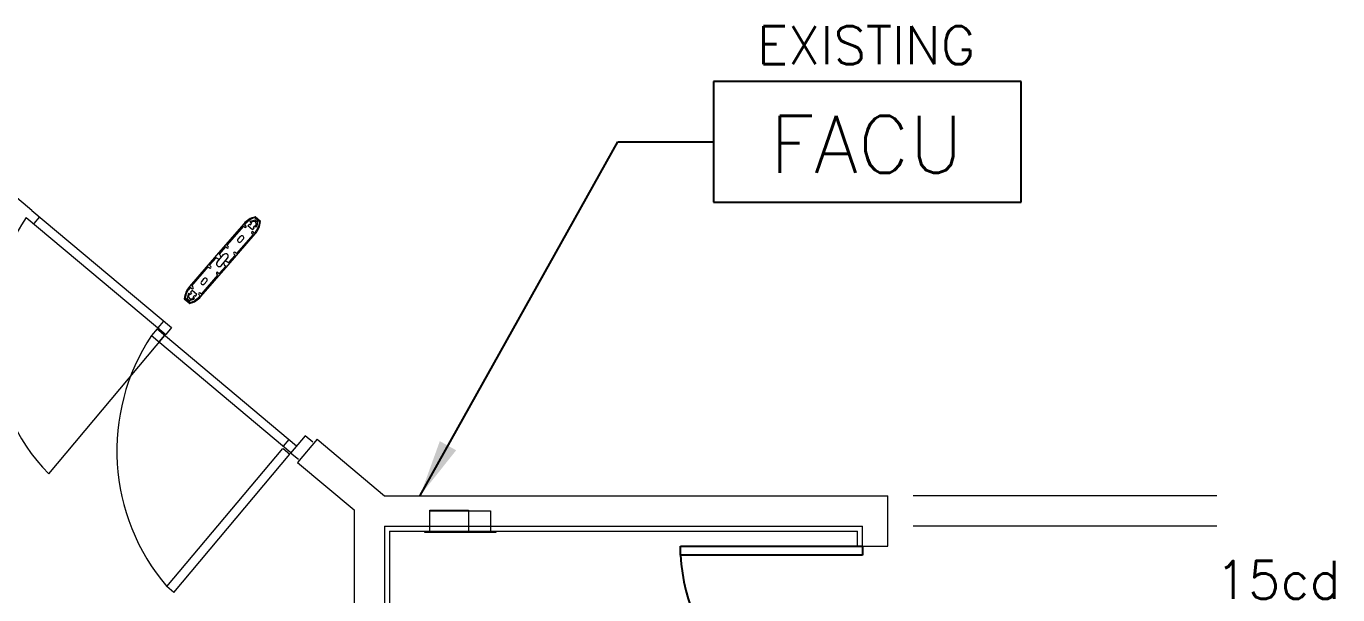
# Model space of a CAD drawing. Header units: inches. Extents: x 0 to 5040, y 0 to 3600.
# Drawn here: x 2420.4 to 2679.6, y 502.2 to 614.6 of the extents above; entities that cross this region are included whole.
import ezdxf
from ezdxf.enums import TextEntityAlignment as Align

# ---------------------------------------------------------------- set-up
doc = ezdxf.new("R2010")
doc.units = ezdxf.units.IN
doc.header["$LTSCALE"] = 240
doc.header["$MEASUREMENT"] = 0
doc.linetypes.add('XFLOOR$0$base-fp$0$HIDDEN', pattern=[0.375, 0.25, -0.125])
for name, color, linetype in [('EFP10-R$0$E-ALARM', 3, 'CONTINUOUS'), ('EFP10-R$0$G-ANNO-TEXT', 2, 'CONTINUOUS'), ('LEADER', 4, 'CONTINUOUS'), ('NOTIFICATION', 6, 'CONTINUOUS')]:
    doc.layers.add(name, color=color, linetype=linetype)
for name, color, linetype, lineweight in [('XFLOOR$0$base-fp$0$A-DOOR-INTR', 8, 'CONTINUOUS', 25), ('XFLOOR$0$base-fp$0$A-DOOR-INTR_EXST', 8, 'CONTINUOUS', 18), ('XFLOOR$0$base-fp$0$A-EQPM-INTR_EXST', 8, 'CONTINUOUS', 18), ('XFLOOR$0$base-fp$0$A-SOFF-INTR_EXST', 8, 'XFLOOR$0$base-fp$0$HIDDEN', 18), ('XFLOOR$0$base-fp$0$A-WALL-INTR_EXST', 8, 'CONTINUOUS', 18)]:
    doc.layers.add(name, color=color, linetype=linetype, lineweight=lineweight)
doc.styles.add('EFP10-R$0$SIMPLEX', font='simplex.shx', dxfattribs={"height": 11.25})
doc.styles.add('ROMANS', font='romans.shx', dxfattribs={"width": 0.9})
doc.dimstyles.new('EFP10-R$0$WDS-DIMSTYLE$7', dxfattribs={"dimscale": 120, "dimtxt": 0.09375, "dimasz": 0.09375, "dimexe": 0.09375, "dimexo": 0.0625, "dimgap": 0.09375, "dimtad": 1, "dimdec": 8, "dimrnd": 1, "dimzin": 3, "dimdsep": 46, "dimlunit": 4, "dimtxsty": 'EFP10-R$0$SIMPLEX', "dimcen": 0, "dimdle": 0.09375, "dimclrd": 1, "dimclre": 1, "dimclrt": 256, "dimadec": 0, "dimazin": 0, "dimtfac": 1, "dimtdec": 8, "dimtix": 1, "dimtmove": 2, "dimatfit": 3, "dimfxl": 1, "dimtolj": 1, "dimtzin": 2, "dimarcsym": 0})

# ---------------------------------------------------------------- blocks, each defined once
blk = doc.blocks.new('XFLOOR')
at = {"layer": 'XFLOOR$0$base-fp$0$A-DOOR-INTR', "color": 8}
for p, q in [((886.02, 450.22), (922.02, 450.22)), ((886.02, 448.47), (886.02, 450.22)), ((886.02, 450.22), (922.02, 450.22)), ((886.02, 448.47), (886.02, 450.22)), ((922.02, 448.47), (886.02, 448.47)), ((922.02, 448.47), (886.02, 448.47)), ((922.02, 450.22), (922.02, 448.47)), ((922.02, 450.22), (922.02, 448.47))]:
    blk.add_line(p, q, dxfattribs=at)
blk.add_arc((922.03, 450.22), 36.01, 182.7942, 269.9852, dxfattribs=at)
blk.add_arc((922.03, 450.22), 36.01, 182.7942, 269.9852, dxfattribs=at)
at = {"layer": 'XFLOOR$0$base-fp$0$A-DOOR-INTR_EXST', "color": 8}
for p, q in [((757.85, 516.58), (730.29, 539.71)), ((757.85, 516.58), (785.42, 493.46)), ((756.73, 515.24), (784.3, 492.11)), ((759.33, 515.35), (758.2, 514.01)), ((782.6, 493.21), (781.48, 491.87)), ((782.6, 493.21), (810.18, 470.07)), ((783.89, 494.74), (782.76, 493.4)), ((785.42, 493.45), (784.3, 492.11)), ((761.17, 464.53), (784.1, 491.86)), ((781.48, 491.87), (809.05, 468.73)), ((784.08, 491.96), (782.96, 490.62)), ((811.87, 472.08), (808.98, 468.63)), ((813.4, 470.79), (811.87, 472.08)), ((784.54, 442.24), (807.47, 469.56)), ((807.48, 469.56), (808.82, 468.44)), ((808.65, 471.35), (807.52, 470.01)), ((785.88, 441.11), (808.81, 468.44)), ((810.51, 467.35), (808.98, 468.63)), ((785.88, 441.11), (784.54, 442.24))]:
    blk.add_line(p, q, dxfattribs=at)
for centre, radius, start, end in [((790.17, 492.61), 40.37, 145.9079, 224.0838), ((816.03, 469.09), 41.39, 146.6025, 220.4502)]:
    blk.add_arc(centre, radius, start, end, dxfattribs=at)
at = {"layer": 'XFLOOR$0$base-fp$0$A-EQPM-INTR_EXST', "color": 8}
for p, q in [((799.65, 513.51), (796.38, 509.72)), ((799.65, 513.51), (799.91, 513.29)), ((799.9, 513.79), (800.15, 513.58)), ((800.55, 513.57), (800.84, 513.9)), ((801.48, 512.76), (800.55, 513.57)), ((800.84, 513.9), (801.03, 513.74)), ((800.99, 514.29), (801.14, 514.47)), ((801.28, 514.03), (800.99, 514.29)), ((801.03, 513.74), (801.28, 514.03)), ((801.17, 514.13), (801.3, 514.28)), ((801.84, 513.55), (801.58, 513.26)), ((802.13, 513.3), (801.84, 513.55)), ((801.95, 513.46), (802.08, 513.61)), ((802.29, 513.48), (802.13, 513.3)), ((801.56, 511.86), (798.28, 508.07)), ((798.59, 510.92), (799.07, 511.49)), ((799.64, 511), (799.15, 510.43)), ((801.56, 511.86), (801.31, 512.08)), ((801.77, 513.09), (801.48, 512.76)), ((801.8, 512.15), (801.55, 512.37)), ((801.58, 513.26), (801.77, 513.09)), ((796.13, 509.44), (794.83, 507.94)), ((796.39, 509.22), (796.13, 509.44)), ((796.38, 509.72), (796.63, 509.5)), ((798.28, 508.07), (798.03, 508.29)), ((792.96, 505.77), (794.26, 507.27)), ((793.21, 505.55), (792.96, 505.77)), ((794.54, 507.02), (794.26, 507.27)), ((794.46, 506.38), (795.75, 507.87)), ((794.6, 507.09), (794.54, 507.02)), ((794.79, 506.93), (794.6, 507.09)), ((794.83, 506.98), (794.79, 506.93)), ((795.12, 507.69), (794.83, 507.94)), ((794.92, 506.91), (794.83, 506.98)), ((794.86, 504.12), (796.16, 505.62)), ((795.06, 507.62), (795.12, 507.69)), ((795.25, 507.46), (795.06, 507.62)), ((795.2, 507.41), (795.25, 507.46)), ((795.29, 507.33), (795.2, 507.41)), ((795.25, 505.69), (796.54, 507.18)), ((795.71, 506.23), (795.8, 506.15)), ((795.8, 506.15), (795.75, 506.1)), ((795.75, 506.1), (795.93, 505.93)), ((795.93, 505.93), (795.88, 505.87)), ((795.88, 505.87), (796.16, 505.62)), ((796.08, 506.65), (796.16, 506.58)), ((796.16, 506.58), (796.21, 506.63)), ((796.21, 506.63), (796.4, 506.47)), ((796.4, 506.47), (796.45, 506.54)), ((796.45, 506.54), (796.74, 506.29)), ((798.04, 507.79), (796.74, 506.29)), ((797.78, 508.01), (798.04, 507.79)), ((789.44, 501.69), (792.71, 505.49)), ((791.34, 500.05), (794.62, 503.84)), ((791.85, 503.13), (791.36, 502.56)), ((792.71, 505.49), (792.97, 505.27)), ((794.62, 503.84), (794.37, 504.06)), ((794.61, 504.34), (794.86, 504.12)), ((789.19, 501.41), (789.45, 501.19)), ((789.51, 500.8), (789.22, 500.47)), ((789.22, 500.47), (789.41, 500.3)), ((789.44, 501.69), (789.69, 501.47)), ((790.45, 499.99), (789.51, 500.8)), ((791.92, 502.07), (792.41, 502.64)), ((789.11, 498.39), (788.12, 499.25)), ((788.71, 500.08), (788.57, 499.22)), ((788.57, 499.22), (789.02, 498.83)), ((788.86, 500.26), (788.71, 500.08)), ((789.16, 500.01), (788.86, 500.26)), ((789.05, 500.1), (788.92, 499.95)), ((789.02, 498.83), (789.85, 499.09)), ((789.41, 500.3), (789.16, 500.01)), ((789.82, 499.43), (789.69, 499.28)), ((789.71, 499.53), (789.97, 499.82)), ((790.01, 499.27), (789.71, 499.53)), ((789.85, 499.09), (790.01, 499.27)), ((789.97, 499.82), (790.16, 499.66)), ((790.16, 499.66), (790.45, 499.99)), ((791.1, 499.76), (790.84, 499.98)), ((791.34, 500.05), (791.09, 500.27))]:
    blk.add_line(p, q, dxfattribs=at)
at = {"layer": 'XFLOOR$0$base-fp$0$A-EQPM-INTR_EXST', "color": 8, "linetype": 'Continuous'}
for p, q in [((801.14, 514.47), (801.98, 514.73)), ((802.88, 514.31), (801.88, 515.17)), ((801.98, 514.73), (802.43, 514.34)), ((802.43, 514.34), (802.29, 513.48))]:
    blk.add_line(p, q, dxfattribs=at)
at = {"layer": 'XFLOOR$0$base-fp$0$A-EQPM-INTR_EXST', "color": 8, "linetype": 'Continuous', "flags": 128}
blk.add_lwpolyline([(803.03, 514.4), (801.95, 515.33, 0.158935), (799.73, 513.97), (794.36, 507.76), (789, 501.55, 0.158935), (787.97, 499.16), (789.05, 498.23, 0.158935), (791.27, 499.59), (796.63, 505.8), (802, 512.01, 0.158935)], format="xyb", close=True, dxfattribs=at)
at = {"layer": 'XFLOOR$0$base-fp$0$A-EQPM-INTR_EXST', "color": 8}
for points in [[(836.52, 453.21), (836.52, 457.34), (844.15, 457.34), (844.15, 453.21)], [(836.52, 453.21), (836.52, 457.21), (848.52, 457.21), (848.52, 453.21)], [(835.52, 452.96), (835.52, 453.21), (849.52, 453.21), (849.52, 452.96), (835.52, 452.96)]]:
    blk.add_lwpolyline(points, dxfattribs=at)
blk.add_lwpolyline([(845.15, 453.21), (845.15, 452.96), (835.52, 452.96), (835.52, 453.21)], close=True, dxfattribs=at)
at = {"layer": 'XFLOOR$0$base-fp$0$A-EQPM-INTR_EXST', "color": 8, "linetype": 'Continuous'}
for centre, radius, start, end in [((803.06, 511.35), 4, 107.126, 142.2857), ((801.69, 513.94), 0.513, 319.1574, 139.1574)]:
    blk.add_arc(centre, radius, start, end, dxfattribs=at)
at = {"layer": 'XFLOOR$0$base-fp$0$A-EQPM-INTR_EXST', "color": 8}
for centre, radius, start, end in [((800.03, 513.43), 0.187, 229.1574, 49.1574), ((798.93, 514.92), 4, 316.0291, 351.1887), ((798.87, 510.68), 0.374, 139.1574, 319.1574), ((799.36, 511.24), 0.374, 319.1574, 139.1574), ((801.43, 512.23), 0.187, 49.1574, 229.1574), ((796.51, 509.36), 0.187, 229.1574, 49.1574), ((797.91, 508.15), 0.187, 49.1574, 229.1574), ((793.09, 505.41), 0.187, 229.1574, 49.1574), ((794.85, 506.03), 0.523, 139.1574, 319.1574), ((796.14, 507.52), 0.523, 319.1574, 139.1574), ((792.13, 502.88), 0.374, 319.1574, 139.1574), ((794.49, 504.2), 0.187, 49.1574, 229.1574), ((792.07, 498.64), 4, 136.0291, 171.1887), ((789.57, 501.33), 0.187, 229.1574, 49.1574), ((790.97, 500.12), 0.187, 49.1574, 229.1574), ((791.64, 502.32), 0.374, 139.1574, 319.1574), ((789.31, 499.62), 0.513, 139.1574, 319.1574), ((787.94, 502.21), 4, 287.126, 322.2857)]:
    blk.add_arc(centre, radius, start, end, dxfattribs=at)
at = {"layer": 'XFLOOR$0$base-fp$0$A-SOFF-INTR_EXST', "color": 8}
for p, q in [((1082.02, 460.21), (927.02, 460.21)), ((1082.02, 460.21), (927.02, 460.21)), ((1082.02, 454.21), (927.02, 454.21))]:
    blk.add_line(p, q, dxfattribs=at)
at = {"layer": 'XFLOOR$0$base-fp$0$A-WALL-INTR_EXST', "color": 8}
for p, q in [((814.23, 471.37), (810.37, 466.77)), ((814.23, 471.37), (827.52, 460.21)), ((810.37, 466.77), (821.52, 457.42)), ((827.52, 460.21), (927.02, 460.21)), ((927.02, 450.21), (927.02, 460.21)), ((821.52, 457.42), (821.52, 278.96)), ((827.52, 454.21), (827.52, 274.21)), ((827.52, 454.21), (922.02, 454.21)), ((922.02, 450.21), (922.02, 454.21)), ((828.52, 453.21), (828.52, 275.21)), ((828.52, 453.21), (921.02, 453.21)), ((921.02, 450.21), (921.02, 453.21)), ((922.02, 450.21), (921.02, 450.22)), ((922.02, 450.21), (927.02, 450.21))]:
    blk.add_line(p, q, dxfattribs=at)
blk = doc.blocks.new('PC2R')
at = {"layer": 'NOTIFICATION'}
blk.add_circle((0, 0), 0.125, dxfattribs=at)
at = {"layer": 'NOTIFICATION', "color": 2, "style": 'ROMANS'}
blk.add_text('HS', height=0.10938, dxfattribs=at).set_placement((0, 0), align=Align.MIDDLE)
blk.add_attdef('115CD', text='', height=0.0625, dxfattribs=at).set_placement((0, 0.1609), align=Align.CENTER)

msp = doc.modelspace()

# ---------------------------------------------------------------- linework, layer by layer
at = {"layer": 'EFP10-R$0$E-ALARM', "color": 3}
for p, q in [((2556.28, 603.63), (2556.28, 579.76)), ((2617.06, 603.63), (2556.28, 603.63)), ((2617.06, 579.76), (2617.06, 603.63)), ((2556.28, 579.76), (2617.06, 579.76))]:
    msp.add_line(p, q, dxfattribs=at)

# ---------------------------------------------------------------- block references
at = {"layer": 'LEADER'}
msp.add_blockref('XFLOOR', (1663.69, 61.54), dxfattribs=at)
at = {"layer": 'NOTIFICATION', "xscale": 120, "yscale": 120, "zscale": 120}
msp.add_blockref('PC2R', (2667.84, 482.04), dxfattribs=at).add_auto_attribs({'115CD': '15cd'})

# ---------------------------------------------------------------- texts
at = {"layer": 'EFP10-R$0$E-ALARM', "color": 3, "style": 'EFP10-R$0$SIMPLEX'}
msp.add_text('FACU', height=11.25, dxfattribs=at).set_placement((2586.51, 596.84), align=Align.TOP_CENTER)
at = {"layer": 'EFP10-R$0$G-ANNO-TEXT', "insert": (2586.4, 614.57), "char_height": 7.5, "width": 211.4414, "attachment_point": 2, "style": 'EFP10-R$0$SIMPLEX'}
msp.add_mtext('EXISTING', dxfattribs=at)

# ---------------------------------------------------------------- leaders
at = {"layer": 'EFP10-R$0$G-ANNO-TEXT', "color": 1}
msp.add_leader([(2498.29, 521.82), (2537.36, 591.7), (2556.28, 591.7)], dimstyle='EFP10-R$0$WDS-DIMSTYLE$7', dxfattribs=at)

doc.saveas('drawing.dxf')
